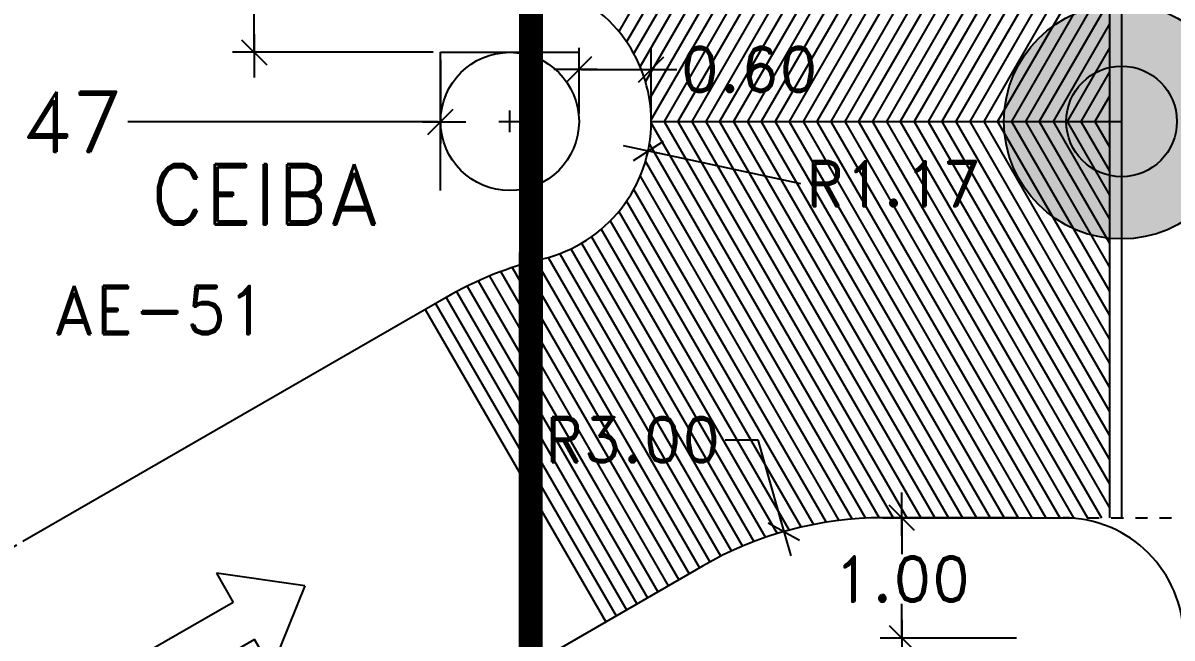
# Model space of a CAD drawing. Header units: millimetres. Extents: x 1590 to 1932, y -48 to 167.
# Drawn here: x 1626.59 to 1636.14, y 55.59 to 60.7 of the extents above; entities that cross this region are included whole.
import ezdxf

# ---------------------------------------------------------------- set-up
doc = ezdxf.new("R2010")
doc.units = ezdxf.units.MM
doc.header["$LTSCALE"] = 0.1
doc.header["$MEASUREMENT"] = 0
doc.header["$PDMODE"] = 35
doc.header["$PDSIZE"] = 0.75
doc.linetypes.add('DASHED', pattern=[0.75, 0.5, -0.25])
doc.layers.get('0').update_dxf_attribs({"linetype": 'CONTINUOUS'})
doc.layers.get('DEFPOINTS').update_dxf_attribs({"linetype": 'CONTINUOUS'})
for name, color, linetype in [('CABLEADO', 172, 'CONTINUOUS'), ('CALLES', 3, 'CONTINUOUS'), ('CAMARAS', 253, 'CONTINUOUS'), ('PARED', 4, 'CONTINUOUS'), ('PAREDES', 3, 'CONTINUOUS'), ('TEXT', 3, 'CONTINUOUS')]:
    doc.layers.add(name, color=color, linetype=linetype)
doc.styles.add('ROMAND', font='romand.shx')
doc.dimstyles.new('URBA', dxfattribs={"dimtxt": 20, "dimasz": 0.5, "dimexe": 1.25, "dimexo": 0.63, "dimgap": 0.63, "dimtad": 0, "dimtih": 1, "dimtoh": 1, "dimzin": 1, "dimdsep": 46, "dimtxsty": 'ROMAND', "dimcen": 2.5, "dimclrd": 1, "dimclre": 1, "dimclrt": 3, "dimadec": 0, "dimazin": 0, "dimtfac": 1, "dimtmove": 0, "dimatfit": 3, "dimfxl": 1, "dimtvp": 1, "dimtolj": 1, "dimtzin": 1, "dimarcsym": 0})

# ---------------------------------------------------------------- blocks, each defined once
blk = doc.blocks.new('UTP1$0$DIMBLOCK')
at = {"color": 4}
blk.add_line((-5.25, -5.25), (5.25, 5.25), dxfattribs=at)
at = {"color": 1}
blk.add_line((-7.5, 0), (10.5, 0), dxfattribs=at)
blk = doc.blocks.new('*D252')
at = {"color": 1, "linetype": 'Continuous', "transparency": 16777216}
for p, q in [((1630.6733, 68.5869), (1628.3331, 68.5869)), ((1628.5131, 68.5669), (1628.5131, 65.4499)), ((1628.5131, 60.4769), (1628.5131, 64.9099)), ((1630.0002, 60.4569), (1628.3331, 60.4569))]:
    blk.add_line(p, q, dxfattribs=at)
at = {"layer": 'DEFPOINTS', "color": 0, "linetype": 'Continuous', "transparency": 16777216}
for p in [(1630.7358, 68.5869), (1628.5131, 60.4569), (1630.0627, 60.4569)]:
    blk.add_point(p, dxfattribs=at)
at = {"color": 1, "linetype": 'Continuous', "transparency": 16777216, "xscale": 0.02, "yscale": 0.02, "zscale": 0.02}
for p, rotation in [((1628.5131, 68.5869), 90), ((1628.5131, 60.4569), 270)]:
    blk.add_blockref('UTP1$0$DIMBLOCK', p, dxfattribs=dict(at, rotation=rotation))
at = {"color": 3, "linetype": 'Continuous', "transparency": 16777216, "insert": (1628.5131, 65.1799), "char_height": 0.5, "attachment_point": 5, "style": 'ROMAND'}
blk.add_mtext('\\A1;8.13', dxfattribs=at)
blk = doc.blocks.new('*D253')
at = {"color": 1, "linetype": 'Continuous', "transparency": 16777216}
for p, q in [((1620.5927, 60.3944), (1620.5927, 59.6996)), ((1630.0627, 60.3944), (1630.0627, 59.6996)), ((1620.6127, 59.8796), (1625.8752, 59.8796)), ((1630.0427, 59.8796), (1627.4628, 59.8796))]:
    blk.add_line(p, q, dxfattribs=at)
at = {"layer": 'DEFPOINTS', "color": 0, "linetype": 'Continuous', "transparency": 16777216}
for p in [(1620.5927, 60.4569), (1630.0627, 60.4569), (1620.5927, 59.8796)]:
    blk.add_point(p, dxfattribs=at)
at = {"color": 1, "linetype": 'Continuous', "transparency": 16777216, "xscale": 0.02, "yscale": 0.02, "zscale": 0.02, "rotation": 180}
blk.add_blockref('UTP1$0$DIMBLOCK', (1620.5927, 59.8796), dxfattribs=at)
at = {"color": 1, "linetype": 'Continuous', "transparency": 16777216, "xscale": 0.02, "yscale": 0.02, "zscale": 0.02}
blk.add_blockref('UTP1$0$DIMBLOCK', (1630.0627, 59.8796), dxfattribs=at)
at = {"color": 3, "linetype": 'Continuous', "transparency": 16777216, "insert": (1626.669, 59.8796), "char_height": 0.5, "attachment_point": 5, "style": 'ROMAND'}
blk.add_mtext('\\A1;9.47', dxfattribs=at)
blk = doc.blocks.new('*D258')
at = {"color": 1, "linetype": 'Continuous', "transparency": 16777216}
for p, q in [((1630.6377, 59.7919), (1630.6377, 59.9719)), ((1630.5477, 59.8819), (1630.7277, 59.8819)), ((1633.056, 59.3639), (1631.8062, 59.6316))]:
    blk.add_line(p, q, dxfattribs=at)
at = {"layer": 'DEFPOINTS', "color": 0, "linetype": 'Continuous', "transparency": 16777216}
for p in [(1630.6377, 59.8819), (1631.7866, 59.6358)]:
    blk.add_point(p, dxfattribs=at)
at = {"color": 1, "linetype": 'Continuous', "transparency": 16777216, "xscale": 0.02, "yscale": 0.02, "zscale": 0.02, "rotation": 167.9116309761439}
blk.add_blockref('UTP1$0$DIMBLOCK', (1631.7866, 59.6358), dxfattribs=at)
at = {"color": 2, "linetype": 'Continuous', "transparency": 16777216, "insert": (1633.826, 59.3639), "char_height": 0.375, "attachment_point": 5, "style": 'ROMAND'}
blk.add_mtext('\\A1;R1.17', dxfattribs=at)
blk = doc.blocks.new('2')
at = {"color": 3, "linetype": 'ByBlock'}
for p, q in [((1.0635, -0.026), (0.4793, 0.4312)), ((0.4793, 0.4312), (0.4793, 0.1518)), ((0.4793, 0.1518), (-0.4605, 0.1518)), ((-0.4605, 0.1518), (-0.4605, -0.2038)), ((1.0635, -0.026), (0.4793, -0.4832)), ((0.4793, -0.2038), (-0.4605, -0.2038)), ((0.4793, -0.4832), (0.4793, -0.2038))]:
    blk.add_line(p, q, dxfattribs=at)
blk = doc.blocks.new('*D259')
at = {"color": 1, "linetype": 'Continuous', "transparency": 16777216}
for p, q in [((1632.4278, 57.2353), (1632.6978, 57.2353)), ((1632.6978, 57.2353), (1632.91, 56.4911)), ((1633.7381, 53.4969), (1633.7381, 53.6769)), ((1633.6481, 53.5869), (1633.8281, 53.5869))]:
    blk.add_line(p, q, dxfattribs=at)
at = {"layer": 'DEFPOINTS', "color": 0, "linetype": 'Continuous', "transparency": 16777216}
for p in [(1632.9155, 56.4719), (1633.7381, 53.5869)]:
    blk.add_point(p, dxfattribs=at)
at = {"color": 1, "linetype": 'Continuous', "transparency": 16777216, "xscale": 0.02, "yscale": 0.02, "zscale": 0.02, "rotation": 285.9136728047223}
blk.add_blockref('UTP1$0$DIMBLOCK', (1632.9155, 56.4719), dxfattribs=at)
at = {"color": 2, "linetype": 'Continuous', "transparency": 16777216, "insert": (1631.6578, 57.2353), "char_height": 0.375, "attachment_point": 5, "style": 'ROMAND'}
blk.add_mtext('\\A1;R3.00', dxfattribs=at)
blk = doc.blocks.new('*D260')
at = {"color": 1, "linetype": 'Continuous', "transparency": 16777216}
for p, q in [((1634.8471, 56.5869), (1633.7146, 56.5869)), ((1633.8946, 56.5669), (1633.8946, 56.2853)), ((1633.8946, 55.6069), (1633.8946, 55.8703)), ((1634.8471, 55.5869), (1633.7146, 55.5869))]:
    blk.add_line(p, q, dxfattribs=at)
at = {"layer": 'DEFPOINTS', "color": 0, "linetype": 'Continuous', "transparency": 16777216}
for p in [(1634.9096, 56.5869), (1633.8946, 55.5869), (1634.9096, 55.5869)]:
    blk.add_point(p, dxfattribs=at)
at = {"color": 1, "linetype": 'Continuous', "transparency": 16777216, "xscale": 0.02, "yscale": 0.02, "zscale": 0.02}
for p, rotation in [((1633.8946, 56.5869), 90), ((1633.8946, 55.5869), 270)]:
    blk.add_blockref('UTP1$0$DIMBLOCK', p, dxfattribs=dict(at, rotation=rotation))
at = {"color": 2, "linetype": 'Continuous', "transparency": 16777216, "insert": (1633.8946, 56.0778), "char_height": 0.375, "attachment_point": 5, "style": 'ROMAND'}
blk.add_mtext('\\A1;1.00', dxfattribs=at)
blk = doc.blocks.new('*D262')
at = {"color": 1, "linetype": 'Continuous', "transparency": 16777216}
for p, q in [((1626.5386, 56.3584), (1625.4686, 55.7407)), ((1625.6344, 55.8133), (1626.3378, 54.5952)), ((1627.1144, 53.2499), (1626.6495, 54.0552)), ((1628.0386, 53.7604), (1626.9686, 53.1426))]:
    blk.add_line(p, q, dxfattribs=at)
at = {"layer": 'DEFPOINTS', "color": 0, "linetype": 'Continuous', "transparency": 16777216}
for p in [(1626.5927, 56.3897), (1625.6244, 55.8307), (1628.0927, 53.7916)]:
    blk.add_point(p, dxfattribs=at)
at = {"color": 1, "linetype": 'Continuous', "transparency": 16777216, "xscale": 0.02, "yscale": 0.02, "zscale": 0.02}
for p, rotation in [((1625.6244, 55.8307), 120.0000000000014), ((1627.1244, 53.2326), 300.0000000000014)]:
    blk.add_blockref('UTP1$0$DIMBLOCK', p, dxfattribs=dict(at, rotation=rotation))
at = {"color": 3, "linetype": 'Continuous', "transparency": 16777216, "insert": (1626.4936, 54.3252), "char_height": 0.5, "attachment_point": 5, "style": 'ROMAND'}
blk.add_mtext('\\A1;3.00', dxfattribs=at)
blk = doc.blocks.new('*D264')
at = {"color": 1, "linetype": 'Continuous', "transparency": 16777216}
for p, q in [((1631.2127, 59.9444), (1631.2127, 60.4947)), ((1631.8127, 59.9444), (1631.8127, 60.4947)), ((1631.2327, 60.3147), (1631.7927, 60.3147)), ((1631.8127, 60.3147), (1632.0261, 60.3147))]:
    blk.add_line(p, q, dxfattribs=at)
at = {"layer": 'DEFPOINTS', "color": 0, "linetype": 'Continuous', "transparency": 16777216}
for p in [(1631.8127, 60.3147), (1631.2127, 59.8819), (1631.8127, 59.8819)]:
    blk.add_point(p, dxfattribs=at)
at = {"color": 1, "linetype": 'Continuous', "transparency": 16777216, "xscale": 0.02, "yscale": 0.02, "zscale": 0.02, "rotation": 180}
blk.add_blockref('UTP1$0$DIMBLOCK', (1631.2127, 60.3147), dxfattribs=at)
at = {"color": 1, "linetype": 'Continuous', "transparency": 16777216, "xscale": 0.02, "yscale": 0.02, "zscale": 0.02}
blk.add_blockref('UTP1$0$DIMBLOCK', (1631.8127, 60.3147), dxfattribs=at)
at = {"color": 2, "linetype": 'Continuous', "transparency": 16777216, "insert": (1632.6265, 60.3147), "char_height": 0.375, "attachment_point": 5, "style": 'ROMAND'}
blk.add_mtext('\\A1;0.60', dxfattribs=at)
blk = doc.blocks.new('cams')
at = {"layer": 'CAMARAS', "linetype": 'Continuous', "true_color": 0xffffff}
h = blk.add_hatch(color=7, dxfattribs=at)
h.dxf.hatch_style = 1
h.paths.add_polyline_path([(-0.9771, 0, 1), (0.9771, 0, 1)])
h.paths.add_polyline_path([(0.4598, 0, -1), (-0.4598, 0, -1)], flags=16)
at = {"layer": 'CAMARAS', "linetype": 'Continuous', "true_color": 0x939598}
h = blk.add_hatch(color=252, dxfattribs=at)
h.dxf.hatch_style = 1
h.paths.add_polyline_path([(-0.4598, 0, 1), (0.4598, 0, 1)])
at = {"layer": 'CAMARAS', "color": 0, "linetype": 'Continuous'}
for radius in [0.9771, 0.9771, 0.9771, 0.4598]:
    blk.add_circle((0, 0), radius, dxfattribs=at)

msp = doc.modelspace()

# ---------------------------------------------------------------- linework, layer by layer
at = {"color": 8, "linetype": 'Continuous'}
for p, q in [((1632.9937, 63.1425), (1631.5433, 60.6305)), ((1633.0803, 63.0925), (1631.6086, 60.5436)), ((1633.1669, 63.0425), (1631.6669, 60.4445)), ((1633.2535, 62.9925), (1631.7207, 60.3377)), ((1633.3408, 62.9438), (1631.7648, 60.214)), ((1633.4298, 62.8979), (1631.7974, 60.0706)), ((1633.5204, 62.8549), (1631.8126, 59.8969)), ((1633.6128, 62.8149), (1631.9194, 59.8819)), ((1633.7068, 62.7778), (1632.0349, 59.8819)), ((1633.8026, 62.7437), (1632.1503, 59.8819)), ((1633.9002, 62.7127), (1632.2658, 59.8819)), ((1633.9996, 62.6848), (1632.3813, 59.8819)), ((1634.1008, 62.6602), (1632.4968, 59.8819)), ((1634.204, 62.6388), (1632.6122, 59.8819)), ((1634.3091, 62.6209), (1632.7277, 59.8819)), ((1634.4163, 62.6066), (1632.8432, 59.8819)), ((1634.5257, 62.596), (1632.9586, 59.8819)), ((1634.6373, 62.5894), (1633.0741, 59.8819)), ((1634.7513, 62.5869), (1633.1896, 59.8819)), ((1634.8668, 62.5869), (1633.305, 59.8819)), ((1634.9822, 62.5869), (1633.4205, 59.8819)), ((1635.0977, 62.5869), (1633.536, 59.8819)), ((1635.2132, 62.5869), (1633.6515, 59.8819)), ((1635.3287, 62.5869), (1633.7669, 59.8819)), ((1635.4441, 62.5869), (1633.8824, 59.8819)), ((1635.5596, 62.5869), (1633.9979, 59.8819)), ((1635.6211, 62.5869), (1635.6211, 56.5869)), ((1635.7211, 62.5869), (1635.7211, 56.5869)), ((1635.6211, 62.4934), (1634.1133, 59.8819)), ((1635.6211, 62.2934), (1634.2288, 59.8819)), ((1635.6211, 62.0934), (1634.3443, 59.8819)), ((1635.6211, 61.8934), (1634.4597, 59.8819)), ((1635.6211, 61.6934), (1634.5752, 59.8819)), ((1635.6211, 61.4934), (1634.6907, 59.8819)), ((1635.6211, 61.2934), (1634.8062, 59.8819)), ((1635.6211, 61.0934), (1634.9216, 59.8819)), ((1635.6211, 60.8934), (1635.0371, 59.8819)), ((1635.6211, 60.6934), (1635.1526, 59.8819)), ((1635.6211, 60.4934), (1635.268, 59.8819)), ((1635.6211, 60.2934), (1635.3835, 59.8819)), ((1635.6211, 60.0934), (1635.499, 59.8819)), ((1631.8126, 59.8669), (1633.7064, 56.5867)), ((1631.9194, 59.8819), (1633.8218, 56.5869)), ((1632.0349, 59.8819), (1633.9372, 56.5869)), ((1632.1503, 59.8819), (1634.0527, 56.5869)), ((1632.2658, 59.8819), (1634.1682, 56.5869)), ((1632.3813, 59.8819), (1634.2837, 56.5869)), ((1632.4968, 59.8819), (1634.3991, 56.5869)), ((1632.6122, 59.8819), (1634.5146, 56.5869)), ((1632.7277, 59.8819), (1634.6301, 56.5869)), ((1632.8432, 59.8819), (1634.7455, 56.5869)), ((1632.9586, 59.8819), (1634.861, 56.5869)), ((1633.0741, 59.8819), (1634.9765, 56.5869)), ((1633.1896, 59.8819), (1635.0919, 56.5869)), ((1633.305, 59.8819), (1635.2074, 56.5869)), ((1633.4205, 59.8819), (1635.3229, 56.5869)), ((1633.536, 59.8819), (1635.4384, 56.5869)), ((1633.6515, 59.8819), (1635.5538, 56.5869)), ((1633.7669, 59.8819), (1635.6211, 56.6703)), ((1633.8824, 59.8819), (1635.6211, 56.8703)), ((1633.9979, 59.8819), (1635.6211, 57.0703)), ((1634.1133, 59.8819), (1635.6211, 57.2703)), ((1634.2288, 59.8819), (1635.6211, 57.4703)), ((1634.3443, 59.8819), (1635.6211, 57.6703)), ((1634.4597, 59.8819), (1635.6211, 57.8703)), ((1634.5752, 59.8819), (1635.6211, 58.0703)), ((1634.6907, 59.8819), (1635.6211, 58.2703)), ((1634.8062, 59.8819), (1635.6211, 58.4703)), ((1634.9216, 59.8819), (1635.6211, 58.6703)), ((1635.0371, 59.8819), (1635.6211, 58.8703)), ((1635.1526, 59.8819), (1635.6211, 59.0703)), ((1635.268, 59.8819), (1635.6211, 59.2703)), ((1635.3835, 59.8819), (1635.6211, 59.4703)), ((1635.499, 59.8819), (1635.6211, 59.6703)), ((1635.6211, 59.8934), (1635.6144, 59.8819)), ((1631.7974, 59.6931), (1633.5929, 56.5833)), ((1631.7648, 59.5497), (1633.4817, 56.5759)), ((1631.7207, 59.4261), (1633.3728, 56.5645)), ((1631.6669, 59.3193), (1633.266, 56.5495)), ((1631.6086, 59.2201), (1633.1613, 56.5309)), ((1631.5433, 59.1332), (1633.0585, 56.5089)), ((1631.4728, 59.0553), (1632.9576, 56.4836)), ((1631.3179, 58.9237), (1632.7614, 56.4234)), ((1631.3976, 58.9857), (1632.8586, 56.4551)), ((1631.1455, 58.8223), (1632.5723, 56.3511)), ((1631.2338, 58.8693), (1632.666, 56.3888)), ((1630.8552, 58.7252), (1632.3008, 56.2212)), ((1630.9559, 58.7508), (1632.3874, 56.2712)), ((1631.0529, 58.7827), (1632.4803, 56.3104)), ((1630.562, 58.6329), (1632.041, 56.0712)), ((1630.6579, 58.6668), (1632.1276, 56.1212)), ((1630.7556, 58.6975), (1632.2142, 56.1712)), ((1630.3754, 58.5562), (1631.8678, 55.9712)), ((1630.4678, 58.5961), (1631.9544, 56.0212)), ((1630.1946, 58.4693), (1631.6946, 55.8712)), ((1630.2846, 58.5135), (1631.7812, 55.9212)), ((1630.0214, 58.3693), (1631.5214, 55.7712)), ((1630.108, 58.4193), (1631.608, 55.8212)), ((1629.9348, 58.3193), (1631.4348, 55.7212))]:
    msp.add_line(p, q, dxfattribs=at)
at = {"color": 1, "linetype": 'Continuous'}
msp.add_line((1631.8127, 59.8819), (1635.7211, 59.8819), dxfattribs=at)
at = {"layer": 'CABLEADO', "linetype": 'Continuous', "const_width": 0.2}
msp.add_lwpolyline([(1630.82, 68.6983), (1630.8067, 50.4854)], dxfattribs=at)
at = {"layer": 'CALLES', "color": 8, "linetype": 'Continuous'}
for p, q in [((1630.0627, 59.3069), (1630.0627, 60.4569)), ((1630.0627, 60.4569), (1631.2127, 60.4569))]:
    msp.add_line(p, q, dxfattribs=at)
at = {"layer": 'CALLES', "color": 3, "linetype": 'Continuous'}
msp.add_line((1630.108, 58.4193), (1626.5927, 56.3897), dxfattribs=at)
at = {"layer": 'CALLES', "color": 6, "linetype": 'Continuous'}
msp.add_circle((1630.6377, 59.8819), 0.575, dxfattribs=at)
at = {"layer": 'CALLES', "color": 3, "linetype": 'Continuous'}
for centre, radius, start, end in [((1630.6377, 59.8819), 1.175, 283.43929, 76.56071), ((1631.608, 55.8212), 3, 103.43929, 120)]:
    msp.add_arc(centre, radius, start, end, dxfattribs=at)
at = {"layer": 'PARED', "color": 3}
for p, q in [((1633.7381, 56.5869), (1635.2358, 56.5869)), ((1632.2381, 56.1849), (1628.0927, 53.7916))]:
    msp.add_line(p, q, dxfattribs=at)
for centre, radius, start, end in [((1633.7381, 53.5869), 3, 90, 120), ((1635.2358, 55.5869), 1, 0, 90)]:
    msp.add_arc(centre, radius, start, end, dxfattribs=at)
at = {"layer": 'PAREDES', "color": 2, "linetype": 'DASHED'}
msp.add_line((1635.2358, 56.5869), (1649.7358, 56.5869), dxfattribs=at)

# ---------------------------------------------------------------- block references
at = {"color": 2, "rotation": 29.9999999999891}
msp.add_blockref('2', (1628.0001, 55.5125), dxfattribs=at)
at = {"layer": 'CAMARAS', "color": 0, "linetype": 'Continuous'}
msp.add_blockref('cams', (1635.7211, 59.8819), dxfattribs=at)

# ---------------------------------------------------------------- texts
at = {"layer": 'TEXT', "color": 3, "style": 'ROMAND'}
msp.add_text('CEIBA', height=0.5, dxfattribs=at).set_placement((1627.651, 59.0265))
at = {"layer": 'TEXT', "color": 2, "style": 'ROMAND'}
msp.add_text('AE-51', height=0.4, dxfattribs=at).set_placement((1626.8463, 58.1139))

# ---------------------------------------------------------------- dimensions: what is measured, and where the dimension line sits
at = {"color": 8, "linetype": 'Continuous'}
dim = msp.add_linear_dim(base=(1628.5131, 60.4569), p1=(1630.7358, 68.5869), p2=(1630.0627, 60.4569), angle=90, dimstyle='URBA', override={"dimtxt": 0.5, "dimasz": 0.02, "dimexe": 0.18, "dimexo": 0.0625, "dimgap": 0.02, "dimzin": 0, "dimblk1": 'UTP1$0$DIMBLOCK', "dimblk2": 'UTP1$0$DIMBLOCK', "dimsah": 1, "dimcen": 0.09, "dimtdec": 4, "dimtofl": 0, "dimtvp": 0, "dimtzin": 0}, dxfattribs=at)
dim.commit()
dim.dimension.update_dxf_attribs({"geometry": '*D252', "text_midpoint": (1628.5131, 65.1799), "dimtype": 160})
at = {"color": 7, "linetype": 'Continuous'}
for base, p1, p2, override, picture, middle in [((1631.8127, 60.3147), (1631.2127, 59.8819), (1631.8127, 59.8819), {"dimtxt": 0.375, "dimasz": 0.02, "dimexe": 0.18, "dimexo": 0.0625, "dimgap": 0.02, "dimzin": 0, "dimblk1": 'UTP1$0$DIMBLOCK', "dimblk2": 'UTP1$0$DIMBLOCK', "dimsah": 1, "dimcen": 0.09, "dimclrt": 2, "dimtdec": 4, "dimtofl": 0, "dimtvp": 0, "dimtzin": 0}, '*D264', (1632.6265, 60.3147)), ((1620.5927, 59.8796), (1630.0627, 60.4569), (1620.5927, 60.4569), {"dimtxt": 0.5, "dimasz": 0.02, "dimexe": 0.18, "dimexo": 0.0625, "dimgap": 0.02, "dimzin": 0, "dimblk1": 'UTP1$0$DIMBLOCK', "dimblk2": 'UTP1$0$DIMBLOCK', "dimsah": 1, "dimcen": 0.09, "dimtdec": 4, "dimtofl": 0, "dimtvp": 0, "dimtzin": 0}, '*D253', (1626.669, 59.8796))]:
    dim = msp.add_linear_dim(base=base, p1=p1, p2=p2, dimstyle='URBA', override=override, dxfattribs=at)
    dim.commit()
    dim.dimension.update_dxf_attribs({"geometry": picture, "text_midpoint": middle, "dimtype": 160})
for center, mpoint, picture, middle in [((1630.6377, 59.8819), (1631.7866, 59.6358), '*D258', (1633.056, 59.3639)), ((1633.7381, 53.5869), (1632.9155, 56.4719), '*D259', (1631.6578, 57.2353))]:
    dim = msp.add_radius_dim(center=center, mpoint=mpoint, dimstyle='URBA', override={"dimtxt": 0.375, "dimasz": 0.02, "dimexe": 0.18, "dimexo": 0.0625, "dimgap": 0.02, "dimzin": 0, "dimblk1": 'UTP1$0$DIMBLOCK', "dimblk2": 'UTP1$0$DIMBLOCK', "dimsah": 1, "dimcen": 0.09, "dimclrt": 2, "dimtdec": 4, "dimtofl": 0, "dimtvp": 0, "dimtzin": 0}, dxfattribs=at)
    dim.commit()
    dim.dimension.update_dxf_attribs({"geometry": picture, "text_midpoint": middle, "dimtype": 164})
for base, p1, p2, angle, override, picture, middle, dimtype in [((1633.8946, 55.5869), (1634.9096, 56.5869), (1634.9096, 55.5869), 90, {"dimtxt": 0.375, "dimasz": 0.02, "dimexe": 0.18, "dimexo": 0.0625, "dimgap": 0.02, "dimzin": 0, "dimblk1": 'UTP1$0$DIMBLOCK', "dimblk2": 'UTP1$0$DIMBLOCK', "dimsah": 1, "dimcen": 0.09, "dimclrt": 2, "dimtdec": 4, "dimtofl": 0, "dimtvp": 0, "dimtzin": 0}, '*D260', (1633.8946, 56.0778), 160), ((1625.6244, 55.8307), (1628.0927, 53.7916), (1626.5927, 56.3897), 120, {"dimtxt": 0.5, "dimasz": 0.02, "dimexe": 0.18, "dimexo": 0.0625, "dimgap": 0.02, "dimzin": 0, "dimblk1": 'UTP1$0$DIMBLOCK', "dimblk2": 'UTP1$0$DIMBLOCK', "dimsah": 1, "dimcen": 0.09, "dimtdec": 4, "dimtofl": 0, "dimtvp": 0, "dimtzin": 0}, '*D262', (1626.4936, 54.3252), 161)]:
    dim = msp.add_linear_dim(base=base, p1=p1, p2=p2, angle=angle, dimstyle='URBA', override=override, dxfattribs=at)
    dim.commit()
    dim.dimension.update_dxf_attribs({"geometry": picture, "text_midpoint": middle, "dimtype": dimtype})

doc.saveas('drawing.dxf')
